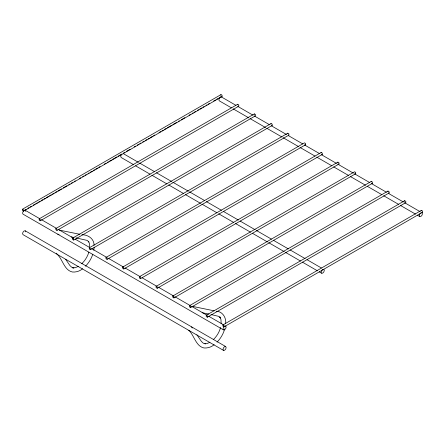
<?xml version="1.0" encoding="UTF-8"?>
<svg xmlns="http://www.w3.org/2000/svg" width="445" height="445" viewBox="0 0 445 445"><rect width="100%" height="100%" fill="white"/><g stroke="black" fill="none" stroke-linecap="round" stroke-linejoin="round"><path stroke-width="0.67" d="M89.645 247.821L89.389 243.421L88.533 241.529M93.828 250.324L94.156 247.214M221.193 323.765L220.931 319.365L219.791 316.846L220.498 317.986L218.756 316.373L210.941 314.52M225.637 323.782C226.527 317.869 222.567 311.278 216.159 311.222M88.816 252.159C87.598 256.565 85.051 260.564 81.774 263.735M92.788 254.217C91.331 258.667 88.839 262.845 85.523 266.166M220.553 327.464C219.357 332.109 216.771 336.364 213.322 339.68M224.719 328.855C223.368 333.817 220.692 338.461 217.065 342.11M22.478 209.211L22.478 210.491L23.585 211.13L222.072 96.537L222.072 95.258L220.965 94.618L22.478 209.211L23.585 209.851L23.585 211.13M39.182 218.857L39.182 220.136L40.289 220.776L238.776 106.177L238.776 104.898L237.669 104.264L39.182 218.857L40.289 219.496L40.289 220.776M55.886 228.502L55.886 229.776L56.993 230.415L255.48 115.822L255.48 114.543L254.373 113.903L55.886 228.502L56.993 229.142L56.993 230.415M72.591 238.142L72.591 239.421L73.698 240.061L272.184 125.468L272.184 124.188L271.077 123.549L72.591 238.142L73.698 238.781L73.698 240.061M89.295 247.787L89.295 249.066L90.402 249.706L288.888 135.113L288.888 133.834L287.781 133.194L89.295 247.787L90.402 248.427L90.402 249.706M105.999 257.433L105.999 258.712L107.106 259.352L305.593 144.753L305.593 143.474L304.486 142.839L105.999 257.433L107.106 258.072L107.106 259.352M122.703 267.078L122.703 268.352L123.81 268.991L322.297 154.398L322.297 153.119L321.19 152.479L122.703 267.078L123.81 267.718L123.81 268.991M220.737 95.124L220.965 94.618M139.407 276.718L139.407 277.997L140.514 278.637L339.001 164.044L339.001 162.764L337.894 162.125L139.407 276.718L140.514 277.357L140.514 278.637M237.441 104.77L237.669 104.264M156.112 286.363L156.112 287.642L157.219 288.282L355.705 173.689L355.705 172.41L354.598 171.77L156.112 286.363L157.219 287.003L157.219 288.282M254.145 114.41L254.373 113.903M172.816 296.008L172.816 297.288L173.923 297.928L372.409 183.329L372.409 182.049L371.302 181.41L172.816 296.008L173.923 296.648L173.923 297.928M270.849 124.055L271.077 123.549M189.52 305.654L189.52 306.928L190.627 307.567L389.114 192.974L389.114 191.695L388.007 191.055L189.52 305.654L190.627 306.293L190.627 307.567M287.553 133.7L287.781 133.194M206.224 315.294L206.224 316.573L207.331 317.213L405.818 202.62L405.818 201.34L404.711 200.701L206.224 315.294L207.331 315.933L207.331 317.213M222.928 324.939L222.928 326.218L224.035 326.858L422.522 212.265L422.522 210.986L421.415 210.346L222.928 324.939L224.035 325.579L224.035 326.858M320.962 152.985L321.19 152.479M337.666 162.631L337.894 162.125M371.074 181.922L371.302 181.41M387.779 191.561L388.007 191.055M404.483 201.207L404.711 200.701M421.181 210.852L421.415 210.346M23.769 210.824L23.034 211.603L22.573 213.149L23.034 214.162L223.479 329.89L224.586 329.778L225.693 328.61L226.155 327.069L225.693 326.051L224.586 326.163M121.908 154.165L121.168 154.949L120.712 156.49L121.168 157.502L133.811 164.8M224.219 326.552L223.479 327.331L223.023 328.877L223.479 329.89M420.859 212.849L419.752 214.017L419.296 215.558L419.752 216.57L420.859 216.465L421.966 215.297L422.427 213.75L421.966 212.738M82.598 268.758C79.794 271.15 76.089 272.329 72.418 272.012C64.163 270.265 62.756 259.424 57.227 254.306L56.521 253.177M214.14 344.703C211.336 347.1 207.637 348.274 203.96 347.962C195.705 346.216 194.298 335.369 188.775 330.251M24.837 210.034L26.038 209.339M27.846 208.299L29.047 207.604M30.249 206.908L31.456 206.213M33.258 205.173L34.46 204.478M35.661 203.782L37.469 202.742M38.67 202.047L39.872 201.351M41.079 200.656L42.881 199.616M44.083 198.921L45.29 198.225M46.491 197.53L48.294 196.49M49.495 195.794L51.303 194.754M52.504 194.059L53.706 193.364M54.913 192.668L56.715 191.628M57.917 190.933L61.527 188.852M63.329 187.807L66.939 185.726M68.747 184.686L69.948 183.991M71.15 183.296L72.351 182.6M74.159 181.56L75.361 180.865M79.572 178.434L80.773 177.739M82.581 176.698L83.782 176.003M84.984 175.308L86.185 174.612M87.993 173.572L89.195 172.877M90.396 172.182L92.204 171.141M93.406 170.446L94.607 169.751M95.814 169.056L97.616 168.015M98.818 167.32L100.019 166.625M104.23 164.194L106.038 163.154M107.239 162.458L108.441 161.763M109.642 161.068L111.45 160.028M112.652 159.332L116.863 156.901M118.064 156.206L121.674 154.126M123.476 153.086L124.683 152.39M126.486 151.345L130.096 149.264M134.307 146.833L135.508 146.138M137.31 145.098L138.517 144.403M139.719 143.707L140.92 143.012M142.728 141.972L143.93 141.276M145.131 140.581L146.939 139.541M148.141 138.846L149.342 138.15M150.543 137.455L152.351 136.415M153.553 135.719L154.754 135.024M158.965 132.593L160.773 131.553M161.974 130.858L163.176 130.162M164.377 129.467L166.185 128.427M167.387 127.732L171.598 125.301M172.799 124.606L176.409 122.525M178.211 121.485L179.418 120.79M181.221 119.744L184.831 117.664M189.042 115.233L190.243 114.537M192.045 113.497L193.252 112.802M194.454 112.107L195.655 111.411M197.458 110.371L198.665 109.676M199.866 108.98L201.668 107.94M202.876 107.245L204.077 106.55M205.879 105.51L207.086 104.814M208.288 104.119L209.489 103.424M213.7 100.993L215.502 99.953M216.709 99.257L217.911 98.562M219.112 97.867L220.92 96.826M78.365 266.371L75.411 267.629L72.657 267.901L73.998 267.946L71.728 267.245L69.932 265.576L65.71 259.391M209.907 342.316L206.953 343.573L204.889 343.779M24.141 210.435L25.248 210.324L39.694 218.667M25.248 230.821L24.141 230.927L23.034 232.101L22.573 233.642L23.034 234.654L223.479 350.382L224.586 350.271L225.693 349.103L226.155 347.562L225.693 346.549L25.248 230.821L25.704 231.834M321.618 273.23L322.725 273.119L323.832 271.951L324.288 270.41L323.832 269.397L322.725 269.503L321.618 270.671L321.156 272.218L321.618 273.23L319.21 271.839M225.693 346.549L224.586 346.655L223.479 347.823L223.023 349.37L223.479 350.382M221.521 96.482L222.072 96.537M238.225 106.121L238.776 106.177M271.634 125.412L272.184 125.468M288.338 135.058L288.888 135.113M305.042 144.697L305.593 144.753M321.741 154.343L322.297 154.398M338.445 163.988L339.001 164.044M355.149 173.633L355.705 173.689M371.853 183.273L372.409 183.329M388.557 192.919L389.114 192.974M421.966 212.209L422.522 212.265M59.469 230.132L79.855 234.304M81.897 234.721C88.027 234.715 94.179 238.676 94.067 245.329M57.717 234.137L59.068 234.415M71.267 236.912L73.976 237.469M76.012 237.886L87.214 240.422L88.956 242.041M192.374 306.355L214.117 310.805M202.136 312.718L208.911 314.109M205.54 343.89L203.276 343.19L201.474 341.521L196.874 334.774M235.967 105.348L221.521 97.01L220.414 97.121L219.307 98.289L218.845 99.83L219.307 100.848L231.344 107.796M237.775 106.394L252.821 115.083M254.023 115.778L269.676 124.811M271.483 125.857L286.53 134.54M288.338 135.586L302.784 143.924M304.586 144.97L319.638 153.659M321.44 154.699L336.492 163.387M337.694 164.083L353.347 173.116M354.548 173.811L369.6 182.5M371.403 183.546L386.455 192.234M388.257 193.275L403.309 201.963M404.511 202.659L420.163 211.692M233.152 108.841L248.799 117.875M250.007 118.57L265.654 127.604M266.861 128.299L281.908 136.988M283.109 137.683L298.762 146.722M299.963 147.412L315.016 156.1M316.818 157.146L331.87 165.835M333.672 166.875L348.724 175.564M350.526 176.609L365.579 185.298M367.381 186.338L381.832 194.676M383.635 195.722L398.687 204.411M400.489 205.451L415.541 214.14M417.343 215.185L419.752 216.57M123.382 153.67L138.434 162.358M139.635 163.054L154.682 171.742M156.49 172.782L171.536 181.471M172.743 182.166L188.396 191.2M189.598 191.895L204.644 200.584M206.452 201.63L221.499 210.313M223.307 211.358L238.353 220.047M240.161 221.087L255.208 229.776M256.415 230.471L271.461 239.16M273.269 240.205L288.316 248.889M290.123 249.934L305.17 258.623M306.978 259.663L321.424 268.007M135.614 165.846L150.06 174.184M151.867 175.23L166.914 183.918M168.722 184.959L183.774 193.647M185.576 194.688L200.628 203.376M201.83 204.071L216.876 212.76M218.684 213.806L233.731 222.494M235.538 223.535L250.585 232.223M252.393 233.263L267.439 241.952M268.647 242.647L284.294 251.686M285.501 252.382L300.547 261.07M302.355 262.111L317.402 270.799M41.502 219.708L56.548 228.396M58.356 229.442L73.403 238.131M75.211 239.171L89.656 247.509M91.464 248.555L107.112 257.588M108.319 258.284L123.365 266.972M125.173 268.018L140.22 276.707M142.027 277.747L157.074 286.435M158.275 287.131L173.928 296.164M175.13 296.859L190.182 305.548M191.383 306.243L207.036 315.282M208.839 316.323L223.891 325.011M191.5 326.897L192.268 328.021M25.248 210.324L25.704 211.342"/></g></svg>
